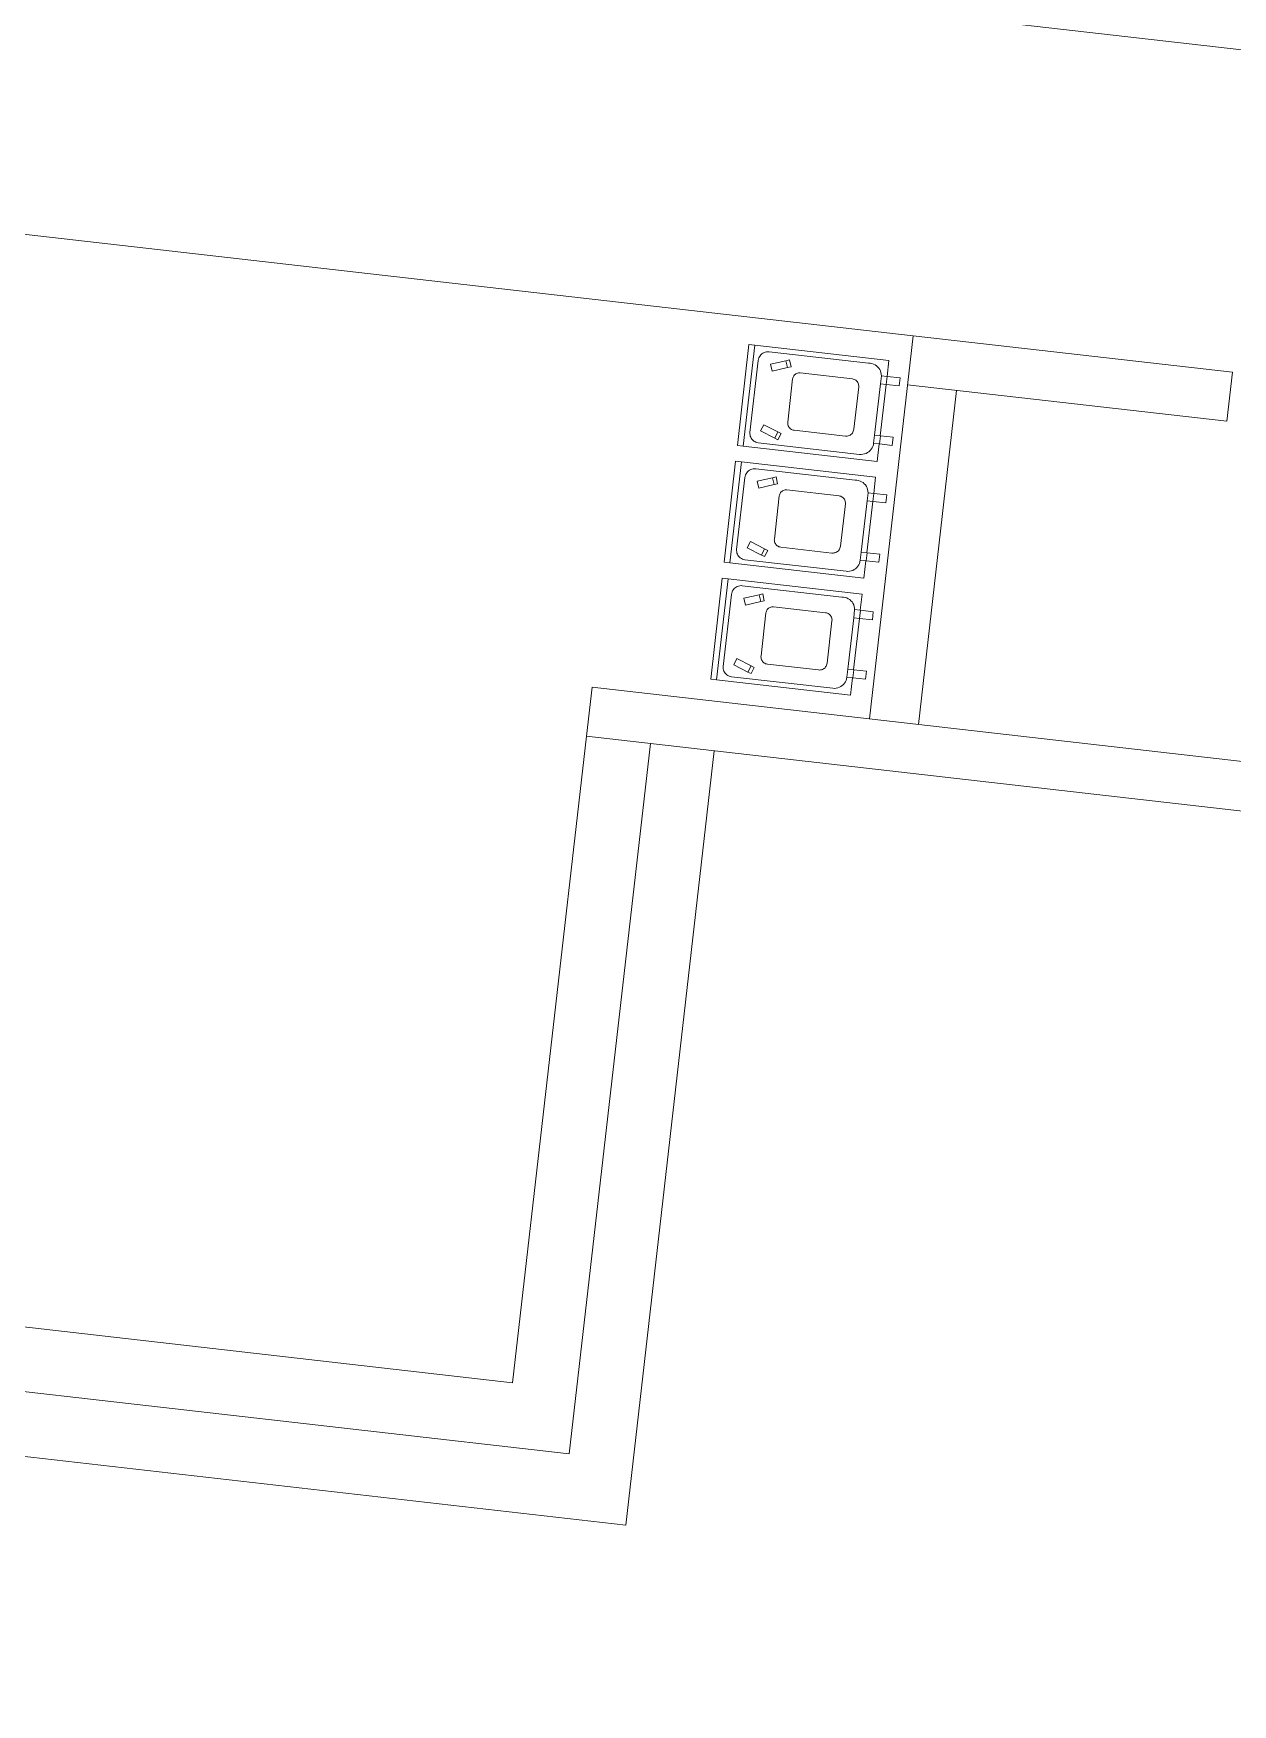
# Model space of a CAD drawing. Header units: metres. Extents: x 750 to 3116, y -341 to 1465.
# Drawn here: x 1594.05 to 1599.65, y 765.03 to 772.83 of the extents above; entities that cross this region are included whole.
import ezdxf

# ---------------------------------------------------------------- set-up
doc = ezdxf.new("R2010")
doc.units = ezdxf.units.M
for name, color, linetype, lineweight in [('Footpath', 32, 'Continuous', 18), ('Levels', 252, 'Continuous', 5), ('street fur', 33, 'Continuous', 15), ('Vehicular Road', 253, 'Continuous', 20), ('Wall ext', 20, 'Continuous', 18)]:
    doc.layers.add(name, color=color, linetype=linetype, lineweight=lineweight)

# ---------------------------------------------------------------- blocks, each defined once
blk = doc.blocks.new('Dustbin')
at = {"layer": 'street fur'}
for p, q in [((29865500.3, 12208874), (29865538.1, 12208874)), ((29865779.6, 12208874), (29865817.4, 12208874)), ((29865817.4, 12208846.3), (29865817.4, 12208873)), ((29865779.6, 12208846.3), (29865817.4, 12208846.3)), ((29865481.6, 12208396), (29865512.4, 12208406.9)), ((29865815.3, 12208396.1), (29865846, 12208384.9)), ((29865425.1, 12208243), (29865899.4, 12208243))]:
    blk.add_line(p, q, dxfattribs=at)
for points in [[(29865500.3, 12208873), (29865500.3, 12208874), (29865500.3, 12208934.1), (29865538.1, 12208934.1), (29865538.1, 12208874), (29865538.1, 12208873), (29865779.6, 12208873), (29865779.6, 12208874), (29865779.6, 12208934.1), (29865817.4, 12208934.1), (29865817.4, 12208874), (29865817.4, 12208873), (29865899.4, 12208873), (29865899.4, 12208243), (29865899.4, 12208215.7), (29865425.1, 12208215.7), (29865425.1, 12208243), (29865425.1, 12208873), (29865500.3, 12208873), (29865500.3, 12208846.3), (29865538.1, 12208846.3)], [(29865817.4, 12208846.3), (29865825.1, 12208845.8), (29865832.7, 12208844.3), (29865840, 12208841.8), (29865846.9, 12208838.4), (29865853.4, 12208834.1), (29865859.2, 12208829), (29865864.2, 12208823.2), (29865868.5, 12208816.8), (29865871.9, 12208809.9), (29865874.4, 12208802.5), (29865875.9, 12208795), (29865876.4, 12208787.3), (29865876.4, 12208310.6), (29865876.1, 12208304.9), (29865875, 12208299.3), (29865873.1, 12208294), (29865870.6, 12208288.9), (29865867.5, 12208284.1), (29865863.7, 12208279.9), (29865859.5, 12208276.1), (29865854.7, 12208273), (29865849.7, 12208270.5), (29865844.3, 12208268.7), (29865838.7, 12208267.5), (29865833.1, 12208267.2), (29865494.6, 12208267.2), (29865488.6, 12208267.6), (29865482.8, 12208268.7), (29865477.1, 12208270.7), (29865471.8, 12208273.3), (29865466.8, 12208276.6), (29865462.3, 12208280.6), (29865458.4, 12208285), (29865455.1, 12208290), (29865452.4, 12208295.4), (29865450.5, 12208301), (29865449.3, 12208306.9), (29865448.9, 12208312.8), (29865448.9, 12208780.7), (29865448.9, 12208796.4), (29865448.9, 12208796.2), (29865448.4, 12208788.4), (29865448.9, 12208780.7)], [(29865448.9, 12208796.4), (29865450.4, 12208803.8), (29865452.9, 12208811.1), (29865456.4, 12208818), (29865460.8, 12208824.4), (29865465.9, 12208830.2), (29865471.8, 12208835.2), (29865478.4, 12208839.4), (29865485.4, 12208842.7), (29865492.8, 12208845), (29865500.3, 12208846.3)]]:
    blk.add_lwpolyline(points, dxfattribs=at)
for points in [[(29865538.1, 12208846.3), (29865538.1, 12208873), (29865779.6, 12208873), (29865779.6, 12208846.3)], [(29865769.3, 12208437), (29865764.8, 12208436.7), (29865562.4, 12208436.7), (29865558.2, 12208436.9), (29865554.1, 12208437.7), (29865550.1, 12208439.1), (29865546.4, 12208441), (29865542.9, 12208443.3), (29865539.7, 12208446), (29865537, 12208449.2), (29865534.6, 12208452.7), (29865532.8, 12208456.4), (29865531.4, 12208460.4), (29865530.6, 12208464.5), (29865530.3, 12208468.7), (29865530.3, 12208713.5), (29865530.6, 12208717.9), (29865531.5, 12208722.2), (29865532.9, 12208726.3), (29865534.8, 12208730.3), (29865537.3, 12208733.9), (29865540.2, 12208737.2), (29865543.5, 12208740.1), (29865547.1, 12208742.6), (29865551.1, 12208744.5), (29865555.2, 12208745.9), (29865559.5, 12208746.8), (29865563.9, 12208747.1), (29865763.4, 12208747.1), (29865768, 12208746.8), (29865772.6, 12208745.8), (29865777.1, 12208744.3), (29865781.3, 12208742.3), (29865785.1, 12208739.7), (29865788.7, 12208736.6), (29865791.7, 12208733.1), (29865794.3, 12208729.2), (29865796.4, 12208725), (29865797.9, 12208720.5), (29865798.8, 12208716), (29865799.1, 12208711.3), (29865799.1, 12208471), (29865798.8, 12208466.5), (29865798, 12208462.1), (29865796.5, 12208457.9), (29865794.5, 12208453.8), (29865792, 12208450.1), (29865789.1, 12208446.7), (29865785.7, 12208443.8), (29865782, 12208441.3), (29865777.9, 12208439.3), (29865773.7, 12208437.8)], [(29865506.9, 12208422.7), (29865476, 12208411.8), (29865481.6, 12208396), (29865506.2, 12208326.2), (29865537, 12208337.1), (29865512.4, 12208406.9)], [(29865851.7, 12208400.6), (29865821.1, 12208411.8), (29865815.3, 12208396.1), (29865789.7, 12208326.7), (29865820.4, 12208315.4), (29865846, 12208384.9)]]:
    blk.add_lwpolyline(points, close=True, dxfattribs=at)

msp = doc.modelspace()

# ---------------------------------------------------------------- linework, layer by layer
at = {"layer": 'Footpath'}
msp.add_lwpolyline([(1553.4245, 776.5276), (1598.1566, 771.4155)], dxfattribs=at)
at = {"layer": 'Levels'}
for points in [[(1593.9376, 766.7981), (1596.2868, 766.5296), (1596.6316, 769.5466)], [(1593.438, 766.2513), (1596.8148, 765.8654), (1597.2277, 769.4785)], [(1593.6878, 766.5247), (1596.5508, 766.1975), (1596.9297, 769.5125)]]:
    msp.add_lwpolyline(points, dxfattribs=at)
at = {"layer": 'Vehicular Road', "lineweight": 20}
msp.add_lwpolyline([(1557.7611, 757.1957), (1555.279, 754.4791, -0.709085), (1551.8068, 755.9599), (1553.0928, 775.4386, -0.428302), (1555.8713, 777.7577), (1618.9907, 770.5444), (1682.2926, 761.7033, -0.390874), (1683.5825, 760.1302), (1683.2046, 753.6686, 0.188493), (1683.5421, 752.63), (1684.6242, 751.3102, -0.373088), (1684.5704, 749.3459), (1649.4709, 711.0268)], format="xyb", dxfattribs=at)
at = {"layer": 'Wall ext'}
for p, q in [((1598.1566, 771.4155), (1597.9522, 769.6272)), ((1599.6469, 771.2452), (1599.6208, 771.0167)), ((1596.6577, 769.7751), (1596.6316, 769.5466))]:
    msp.add_line(p, q, dxfattribs=at)
for points in [[(1598.1566, 771.4155), (1599.6469, 771.2452)], [(1598.1305, 771.187), (1599.6208, 771.0167)]]:
    msp.add_lwpolyline(points, dxfattribs=at)
at = {"layer": 'Wall ext', "linetype": 'Continuous', "lineweight": 20, "ltscale": 100}
for points in [[(1598.1807, 769.6011), (1598.359, 771.1609)], [(1596.6577, 769.7751), (1601.5711, 769.2136)], [(1596.6316, 769.5466), (1601.545, 768.9851)]]:
    msp.add_lwpolyline(points, dxfattribs=at)

# ---------------------------------------------------------------- block references
at = {"layer": 'street fur', "xscale": 0.001, "yscale": 0.001, "zscale": 0.001, "rotation": 263.480471579308}
for p in [(-7140.9024, 31829.8106), (-7140.9647, 31829.2648), (-7141.0271, 31828.719)]:
    msp.add_blockref('Dustbin', p, dxfattribs=at)

doc.saveas('drawing.dxf')
